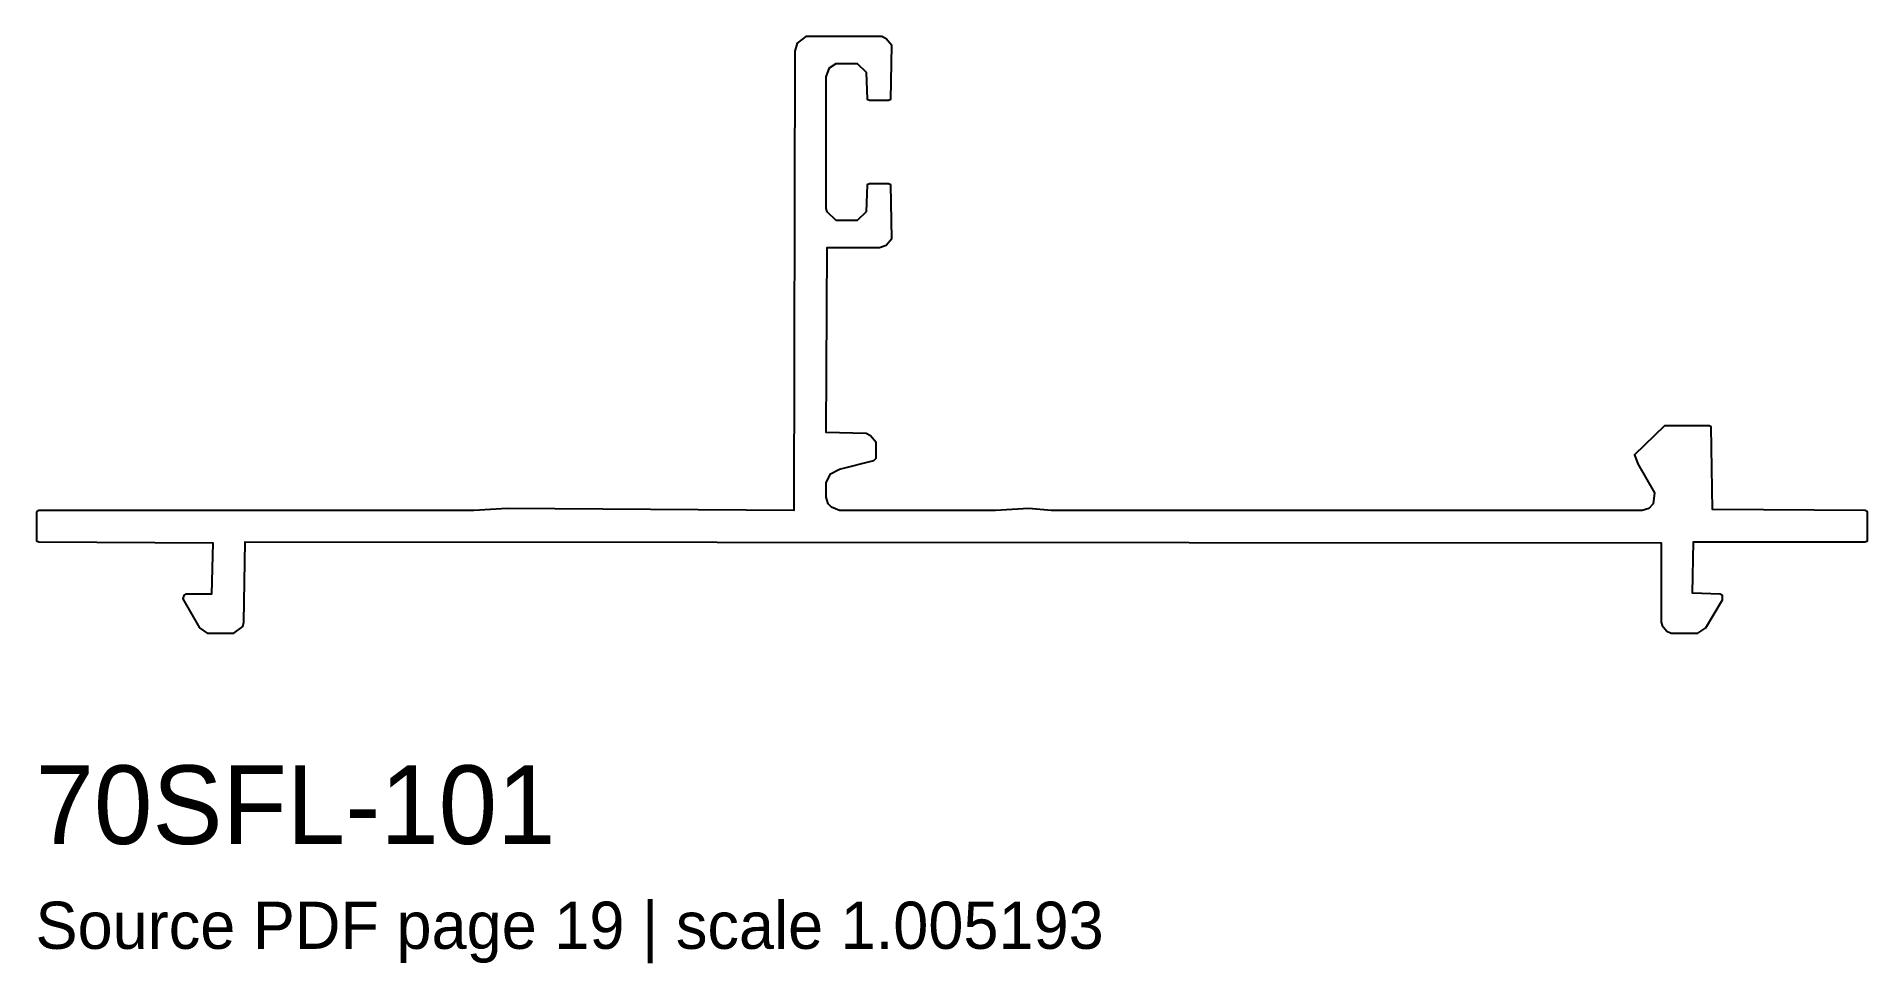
# Model space of a CAD drawing. Header units: millimetres. Extents: x 0 to 69.9, y -12.6 to 22.8.
import ezdxf

# ---------------------------------------------------------------- set-up
doc = ezdxf.new("R2010")
doc.units = ezdxf.units.MM
doc.layers.add('INFO', color=7, linetype='Continuous')
doc.layers.add('PROFILE', color=7, linetype='Continuous')

msp = doc.modelspace()

# ---------------------------------------------------------------- linework, layer by layer
at = {"layer": 'PROFILE'}
msp.add_lwpolyline([(0.043, 4.681), (0.043, 3.574), (0.128, 3.532), (6.766, 3.489), (6.723, 1.532), (5.745, 1.532), (5.66, 1.489), (5.617, 1.362), (6.255, 0.255), (6.553, 0.043), (7.574, 0.043), (7.915, 0.298), (7.957, 0.468), (8, 3.532), (62.043, 3.489), (62.043, 0.468), (62.085, 0.34), (62.255, 0.128), (62.426, 0.043), (63.447, 0.043), (63.745, 0.255), (64.383, 1.319), (64.383, 1.489), (64.298, 1.532), (63.234, 1.574), (63.277, 3.532), (69.83, 3.532), (69.915, 3.574), (69.915, 4.681), (69.83, 4.723), (64, 4.766), (63.957, 7.915), (63.872, 7.957), (62.17, 7.957), (61.021, 6.851), (61.149, 6.511), (61.787, 5.404), (61.745, 4.979), (61.574, 4.809), (61.319, 4.723), (38.766, 4.723), (37.915, 4.809), (36.638, 4.723), (30.681, 4.723), (30.383, 4.851), (30.255, 4.979), (30.17, 5.234), (30.17, 5.787), (30.34, 6.128), (30.681, 6.298), (32, 6.638), (32.085, 6.723), (32.085, 7.319), (31.872, 7.574), (31.702, 7.66), (30.17, 7.702), (30.213, 14.766), (32.213, 14.766), (32.468, 14.851), (32.681, 15.106), (32.638, 17.149), (32.553, 17.191), (31.83, 17.191), (31.745, 17.149), (31.702, 16.128), (31.362, 15.787), (30.553, 15.787), (30.213, 16.128), (30.17, 16.255), (30.17, 21.277), (30.298, 21.617), (30.553, 21.787), (31.362, 21.787), (31.702, 21.447), (31.745, 20.426), (31.83, 20.383), (32.553, 20.383), (32.638, 20.426), (32.681, 22.468), (32.468, 22.723), (32.298, 22.809), (29.404, 22.809), (29.064, 22.553), (28.979, 22.255), (28.936, 4.723), (18, 4.809), (16.723, 4.723), (0.128, 4.723)], close=True, dxfattribs=at)

# ---------------------------------------------------------------- texts
at = {"layer": 'INFO'}
for s, height, p in [('70SFL-101', 3, (0, -8)), ('Source PDF page 19 | scale 1.005193', 1.8, (0, -12))]:
    msp.add_text(s, height=height, dxfattribs=at).set_placement(p)

doc.saveas('drawing.dxf')
